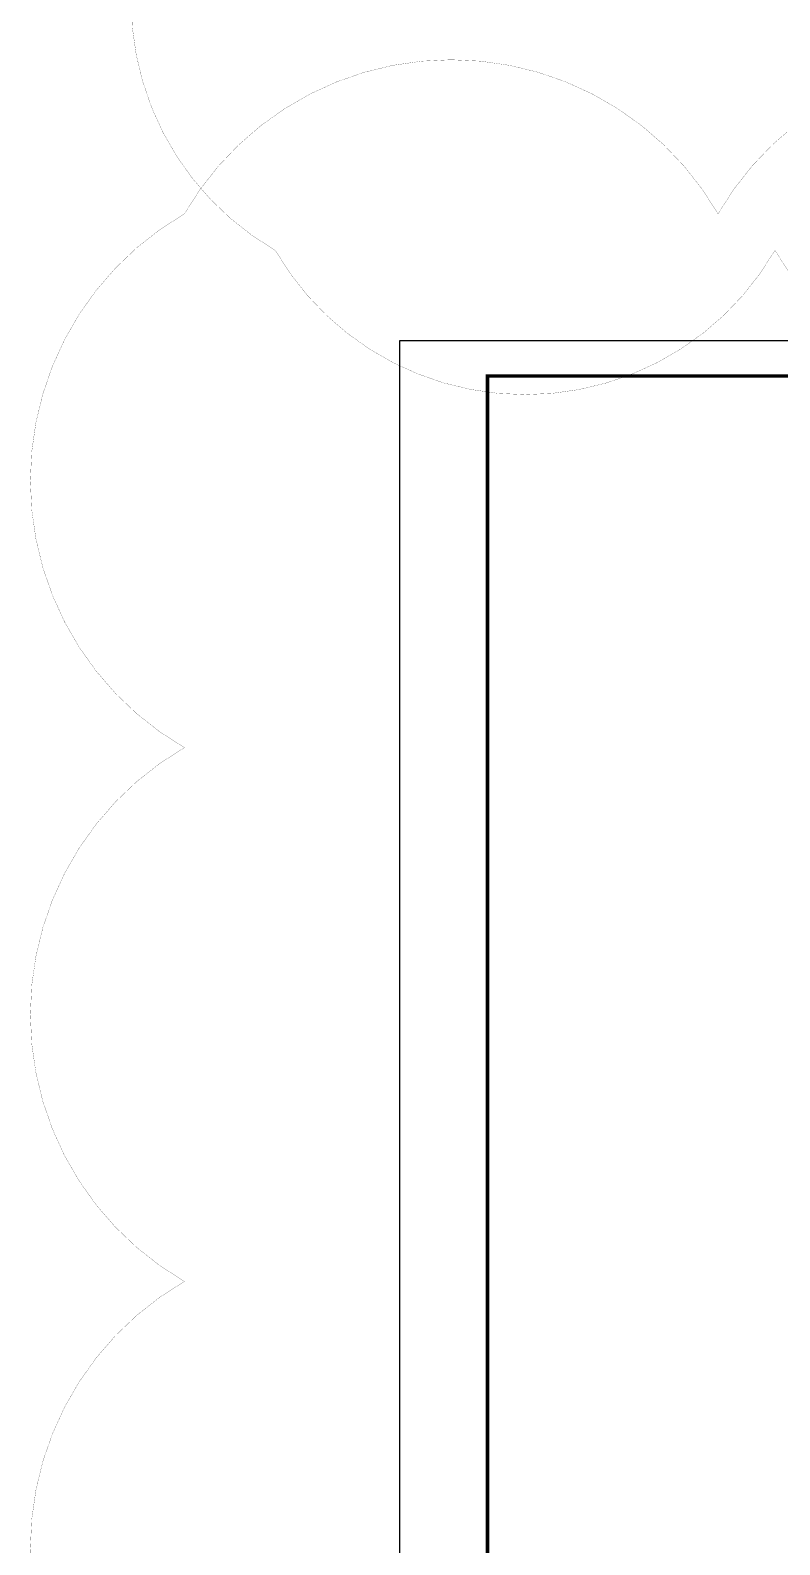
# Model space of a CAD drawing. Extents: x -461650 to 361314, y 245336 to 769729.
# Drawn here: x 78053 to 99323, y 287675 to 330643 of the extents above; entities that cross this region are included whole.
import ezdxf

# ---------------------------------------------------------------- set-up
doc = ezdxf.new("R2010")
doc.units = 0
doc.header["$LTSCALE"] = 1000
doc.layers.get('0').update_dxf_attribs({"linetype": 'CONTINUOUS'})
doc.layers.add('-TK', color=7, linetype='CONTINUOUS')
doc.layers.add('审图修改', color=2, linetype='CONTINUOUS', plot=False)

# ---------------------------------------------------------------- blocks, each defined once
blk = doc.blocks.new('A1')
blk.add_lwpolyline([(0, 59400), (0, 0), (84100, 0), (84100, 59400)], close=True)
at = {"const_width": 100}
blk.add_lwpolyline([(2500, 58400), (2500, 1000), (83100, 1000), (83100, 58400)], close=True, dxfattribs=at)

msp = doc.modelspace()

# ---------------------------------------------------------------- linework, layer by layer
at = {"layer": '审图修改', "const_width": 5}
for points in [[(184268.43, 338579.36, -0.57735027), (184268.43, 324399.17, -0.57735027), (170088.24, 324399.17, -0.57735027), (155908.06, 324399.17, -0.57735027), (141727.87, 324399.17, -0.57735027), (127547.68, 324399.17, -0.57735027), (113367.5, 324399.17, -0.57735027), (99187.31, 324399.17, -0.57735027), (85007.12, 324399.17, -0.57735027), (85007.12, 338579.36, -0.57735027)], [(82427.54, 325435.34, -0.57735027), (97572.5, 325435.34, -0.57735027), (112717.46, 325435.34, -0.57735027), (127862.43, 325435.34, -0.57735027), (143007.39, 325435.34, -0.57735027), (158152.35, 325435.34, -0.57735027), (173297.32, 325435.34, -0.57735027), (173297.32, 310290.38, -0.57735027), (173297.32, 295145.42, -0.57735027), (173297.32, 280000.46, -0.57735027), (173297.32, 264855.49, -0.57735027), (173297.32, 249710.53, -0.57735027), (158152.35, 249710.53, -0.57735027), (143007.39, 249710.53, -0.57735027), (127862.43, 249710.53, -0.57735027), (112717.46, 249710.53, -0.57735027), (97572.5, 249710.53, -0.57735027), (82427.54, 249710.53, -0.57735027), (82427.54, 264855.49, -0.57735027), (82427.54, 280000.46, -0.57735027), (82427.54, 295145.42, -0.57735027), (82427.54, 310290.38, -0.57735027), (82427.54, 325435.34, -0.57735027), (82427.54, 325435.34, -0.57735027)]]:
    msp.add_lwpolyline(points, format="xyb", dxfattribs=at)

# ---------------------------------------------------------------- block references
at = {"layer": '-TK'}
msp.add_blockref('A1', (88531.26, 262435.55), dxfattribs=at)

doc.saveas('drawing.dxf')
